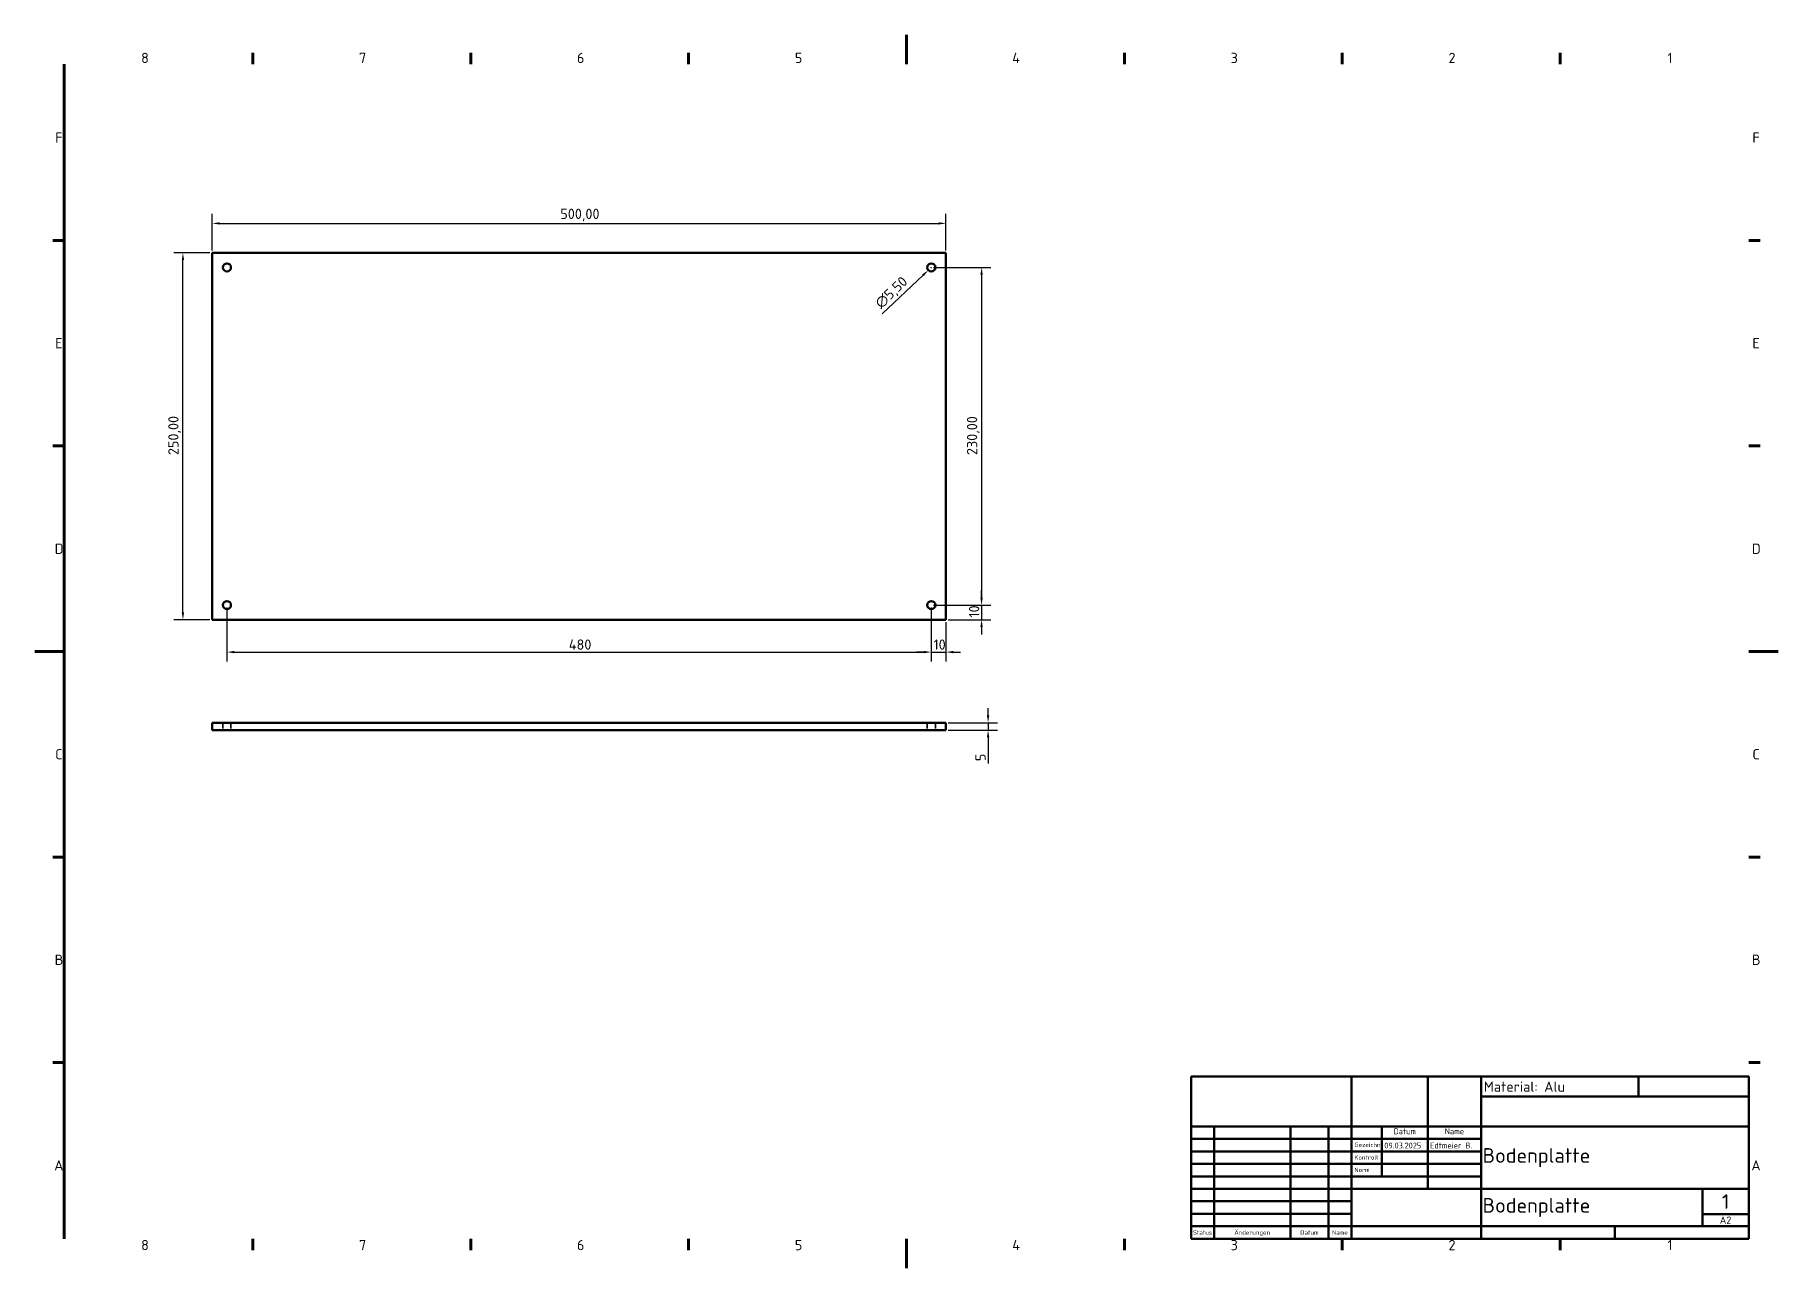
# Model space of a CAD drawing. Header units: millimetres. Extents: x 0 to 1188, y 0 to 840.
import ezdxf
from ezdxf.enums import TextEntityAlignment as Align

# ---------------------------------------------------------------- set-up
doc = ezdxf.new("R2010")
doc.units = ezdxf.units.MM
doc.header["$LTSCALE"] = 2
doc.linetypes.add('DASHED', pattern=[0.2067, 0.1654, -0.0413])
for name, color, linetype, lineweight in [('Bemaßung (ISO)', 7, 'Continuous', 25), ('Rahmen (ISO)', 7, 'Continuous', 70), ('Sichtbar (ISO)', 7, 'Continuous', 50), ('Symbol (ISO)', 7, 'Continuous', 25), ('Titel (ISO)', 7, 'Continuous', 50), ('Verdeckt (ISO)', 7, 'DASHED', 35)]:
    doc.layers.add(name, color=color, linetype=linetype, lineweight=lineweight)
doc.styles.add('Notiztext (DIN)', font='isocpeur.ttf')
doc.styles.add('Textstil11', font='isocpeur.ttf')
doc.styles.add('Textstil13', font='isocpeur.ttf')
doc.styles.add('Textstil14', font='isocpeur.ttf')
doc.styles.add('Textstil19', font='isocpeur.ttf')
doc.dimstyles.new('Standard (DIN)', dxfattribs={"dimscale": 2, "dimtxt": 3.5, "dimasz": 2.5, "dimexe": 3.175, "dimexo": 0.8, "dimgap": 0.8, "dimtad": 1, "dimrnd": 1e-08, "dimzin": 0, "dimtxsty": 'Notiztext (DIN)', "dimcen": 0.09, "dimdle": 10, "dimclrd": 256, "dimclre": 256, "dimclrt": 256, "dimadec": 0, "dimazin": 0, "dimtfac": 1, "dimtmove": 0, "dimatfit": 3, "dimfxl": 0, "dimtolj": 1, "dimtzin": 0, "dimlwd": -1, "dimlwe": -1, "dimarcsym": 0})

# ---------------------------------------------------------------- blocks, each defined once
blk = doc.blocks.new('Ränder Vorgaberahmen')
at = {"layer": 'Rahmen (ISO)'}
for p, q in [((74.25, 410), (74.25, 413.9)), ((148.5, 410), (148.5, 413.9)), ((222.75, 410), (222.75, 413.9)), ((371.25, 410), (371.25, 413.9)), ((445.5, 410), (445.5, 413.9)), ((519.75, 410), (519.75, 413.9)), ((10, 350), (6.1, 350)), ((584, 350), (587.9, 350)), ((10, 280), (6.1, 280)), ((584, 280), (587.9, 280)), ((10, 140), (6.1, 140)), ((584, 140), (587.9, 140)), ((10, 70), (6.1, 70)), ((584, 70), (587.9, 70)), ((74.25, 10), (74.25, 6.1)), ((148.5, 10), (148.5, 6.1)), ((222.75, 10), (222.75, 6.1)), ((371.25, 10), (371.25, 6.1)), ((445.5, 10), (445.5, 6.1)), ((519.75, 10), (519.75, 6.1))]:
    blk.add_line(p, q, dxfattribs=at)
at = {"layer": 'Rahmen (ISO)', "flags": 128}
for points in [[(297, 420), (297, 410)], [(10, 10), (10, 410)], [(0, 210), (10, 210)], [(594, 210), (584, 210)], [(297, 0), (297, 10)]]:
    blk.add_lwpolyline(points, dxfattribs=at)
at = {"layer": 'Rahmen (ISO)', "char_height": 3.5, "attachment_point": 7, "style": 'Notiztext (DIN)'}
for s, insert in [('8', (36.2, 410.4)), ('7', (110.45, 410.4)), ('6', (184.7, 410.4)), ('5', (258.95, 410.4)), ('4', (333.03, 410.4)), ('3', (407.45, 410.4)), ('2', (481.7, 410.4)), ('1', (556.3, 410.4)), ('F', (6.93, 383.25)), ('F', (585.23, 383.25)), ('E', (6.93, 313.25)), ('E', (585.23, 313.25)), ('D', (6.75, 243.25)), ('D', (585.05, 243.25)), ('C', (6.93, 173.25)), ('C', (585.23, 173.25)), ('B', (6.75, 103.25)), ('B', (585.05, 103.25)), ('A', (6.58, 33.25)), ('A', (584.88, 33.25)), ('8', (36.2, 6.1)), ('7', (110.45, 6.1)), ('6', (184.7, 6.1)), ('5', (258.95, 6.1)), ('4', (333.03, 6.1)), ('3', (407.45, 6.1)), ('2', (481.7, 6.1)), ('1', (556.3, 6.1))]:
    blk.add_mtext(s, dxfattribs=dict(at, insert=insert))
blk = doc.blocks.new('Schriftfelder DIN')
at = {"layer": 'Titel (ISO)'}
for p, q in [((288.4, 155.08), (98.4, 155.08)), ((98.4, 155.08), (98.4, 99.83)), ((153, 99.83), (153, 155.08)), ((179, 138.08), (179, 155.08)), ((197.2, 99.83), (197.2, 155.08)), ((250.8, 148.33), (250.8, 155.08)), ((288.4, 99.83), (288.4, 155.08)), ((197.2, 148.33), (288.4, 148.33)), ((98.4, 138.08), (288.4, 138.08)), ((106.2, 99.83), (106.2, 138.08)), ((132.2, 99.83), (132.2, 138.08)), ((145.2, 99.83), (145.2, 138.08)), ((163.4, 121.08), (163.4, 138.08)), ((179, 116.83), (179, 138.08)), ((98.4, 133.83), (153, 133.83)), ((153, 133.83), (197.2, 133.83)), ((98.4, 129.58), (153, 129.58)), ((98.4, 125.33), (153, 125.33)), ((153, 129.58), (197.2, 129.58)), ((153, 125.33), (197.2, 125.33)), ((98.4, 121.08), (153, 121.08)), ((153, 121.08), (197.2, 121.08)), ((98.4, 116.83), (153, 116.83)), ((153, 116.83), (288.4, 116.83)), ((272.6, 104.08), (272.6, 116.83)), ((98.4, 112.58), (153, 112.58)), ((153, 108.33), (98.4, 108.33)), ((272.6, 108.22), (288.4, 108.22)), ((98.4, 104.08), (153, 104.08)), ((153, 104.08), (197.2, 104.08)), ((197.2, 104.08), (288.4, 104.08)), ((242.8, 99.83), (242.8, 104.08)), ((98.4, 99.83), (288.4, 99.83))]:
    blk.add_line(p, q, dxfattribs=at)
at = {"layer": 'Titel (ISO)', "style": 'Textstil14'}
for s, p in [('Datum', (171.2, 134.83)), ('Name', (188.1, 134.83))]:
    blk.add_text(s, height=2, dxfattribs=at).set_placement(p, align=Align.BOTTOM_CENTER)
at = {"layer": 'Titel (ISO)', "style": 'Textstil13'}
for s, p in [('Gezeichn', (154, 130.58)), ('Kontroll', (154, 126.33)), ('Norm', (154, 122.08))]:
    blk.add_text(s, height=1.5, dxfattribs=at).set_placement(p, align=Align.BOTTOM_LEFT)
for s, p in [('Status', (102.3, 101.95)), ('Änderungen', (119.2, 101.95)), ('Datum', (138.7, 101.95)), ('Name', (149.1, 101.95))]:
    blk.add_text(s, height=1.5, dxfattribs=at).set_placement(p, align=Align.MIDDLE_CENTER)
at = {"layer": 'Titel (ISO)'}
for tag, p, height, style in [('ERSTELLUNGSDATUM_001', (164.2, 130.58), 2, 'Textstil14'), ('AUTOR_001', (179.8, 130.58), 2, 'Textstil14'), ('TITEL_001', (197.7, 125.7), 5, 'Textstil11'), ('BAUTEILNUMMER_001', (197.7, 108.7), 5, 'Textstil11'), ('Blattnummer_001', (279.25, 110.02), 5, 'Textstil11'), ('Blattgröße_001', (278.51, 104.9), 2.49, 'Textstil19')]:
    blk.add_attdef(tag, p, '', height=height, dxfattribs=dict(at, style=style))
at = {"layer": 'Titel (ISO)', "style": 'Textstil14'}
for tag, p in [('KONTROLLDATUM', (164.4, 126.33)), ('KONTROLLIERT_VON', (180, 126.33)), ('GENEHM.DAT._KONSTR.', (164.4, 122.08)), ('KONSTR._GEN._VON', (180, 122.08))]:
    blk.add_attdef(tag, text='', height=2, dxfattribs=at).set_placement(p, align=Align.BOTTOM_LEFT)
blk = doc.blocks.new('*D5')
at = {"layer": 'Bemaßung (ISO)'}
for p, q in [((120.9, 693.2), (120.9, 718)), ((620.9, 693.2), (620.9, 718)), ((125.9, 711.6), (615.9, 711.6))]:
    blk.add_line(p, q, dxfattribs=at)
for points in [[(125.9, 712.4), (125.9, 710.8), (120.9, 711.6)], [(615.9, 712.4), (615.9, 710.8), (620.9, 711.6)]]:
    blk.add_solid(points, dxfattribs=at)
at = {"layer": 'Defpoints', "color": 0}
for p in [(620.9, 711.6), (120.9, 691.6), (620.9, 691.6)]:
    blk.add_point(p, dxfattribs=at)
at = {"layer": 'Bemaßung (ISO)', "insert": (358.1, 721.6), "char_height": 7, "attachment_point": 1, "style": 'Notiztext (DIN)'}
blk.add_mtext('\\A1;500,00', dxfattribs=at)
blk = doc.blocks.new('*D6')
at = {"layer": 'Bemaßung (ISO)'}
for p, q in [((119.3, 691.6), (94.6, 691.6)), ((100.9, 446.6), (100.9, 686.6)), ((119.3, 441.6), (94.6, 441.6))]:
    blk.add_line(p, q, dxfattribs=at)
for points in [[(100.1, 686.6), (101.7, 686.6), (100.9, 691.6)], [(100.1, 446.6), (101.7, 446.6), (100.9, 441.6)]]:
    blk.add_solid(points, dxfattribs=at)
at = {"layer": 'Defpoints', "color": 0}
for p in [(100.9, 691.6), (120.9, 691.6), (120.9, 441.6)]:
    blk.add_point(p, dxfattribs=at)
at = {"layer": 'Bemaßung (ISO)', "insert": (90.9, 553.8), "char_height": 7, "attachment_point": 1, "rotation": 90, "style": 'Notiztext (DIN)'}
blk.add_mtext('\\A1;250,00', dxfattribs=at)
blk = doc.blocks.new('*D7')
at = {"layer": 'Bemaßung (ISO)'}
for p, q in [((612.5, 681.6), (651.5, 681.6)), ((645.2, 676.6), (645.2, 456.6)), ((612.5, 451.6), (651.5, 451.6))]:
    blk.add_line(p, q, dxfattribs=at)
for points in [[(644.3, 676.6), (646, 676.6), (645.2, 681.6)], [(644.3, 456.6), (646, 456.6), (645.2, 451.6)]]:
    blk.add_solid(points, dxfattribs=at)
at = {"layer": 'Defpoints', "color": 0}
for p in [(610.9, 681.6), (610.9, 451.6), (645.2, 451.6)]:
    blk.add_point(p, dxfattribs=at)
at = {"layer": 'Bemaßung (ISO)', "insert": (635.2, 553.8), "char_height": 7, "attachment_point": 1, "rotation": 90, "style": 'Notiztext (DIN)'}
blk.add_mtext('\\A1;230,00', dxfattribs=at)
blk = doc.blocks.new('*D8')
at = {"layer": 'Bemaßung (ISO)'}
for p, q in [((130.9, 450), (130.9, 413.3)), ((610.9, 450), (610.9, 413.3)), ((135.9, 419.6), (605.9, 419.6))]:
    blk.add_line(p, q, dxfattribs=at)
for points in [[(135.9, 420.4), (135.9, 418.8), (130.9, 419.6)], [(605.9, 420.4), (605.9, 418.8), (610.9, 419.6)]]:
    blk.add_solid(points, dxfattribs=at)
at = {"layer": 'Defpoints', "color": 0}
for p in [(130.9, 451.6), (610.9, 451.6), (610.9, 419.6)]:
    blk.add_point(p, dxfattribs=at)
at = {"layer": 'Bemaßung (ISO)', "insert": (363.9, 428.2), "char_height": 7, "attachment_point": 1, "style": 'Notiztext (DIN)'}
blk.add_mtext('\\A1;480', dxfattribs=at)
blk = doc.blocks.new('*D9')
at = {"layer": 'Bemaßung (ISO)'}
for p, q in [((610.9, 450), (610.9, 413.3)), ((620.9, 440), (620.9, 413.3)), ((605.9, 419.6), (600.9, 419.6)), ((610.9, 419.6), (620.9, 419.6)), ((625.9, 419.6), (630.9, 419.6))]:
    blk.add_line(p, q, dxfattribs=at)
for points in [[(605.9, 420.4), (605.9, 418.8), (610.9, 419.6)], [(625.9, 420.4), (625.9, 418.8), (620.9, 419.6)]]:
    blk.add_solid(points, dxfattribs=at)
at = {"layer": 'Defpoints', "color": 0}
for p in [(610.9, 451.6), (620.9, 441.6), (620.9, 419.6)]:
    blk.add_point(p, dxfattribs=at)
at = {"layer": 'Bemaßung (ISO)', "insert": (612.4, 428.2), "char_height": 7, "attachment_point": 1, "style": 'Notiztext (DIN)'}
blk.add_mtext('\\A1;10', dxfattribs=at)
blk = doc.blocks.new('*D10')
at = {"layer": 'Bemaßung (ISO)'}
for p, q in [((612.5, 451.6), (651.5, 451.6)), ((645.2, 456.6), (645.2, 461.6)), ((645.2, 451.6), (645.2, 441.6)), ((622.5, 441.6), (651.5, 441.6)), ((645.2, 436.6), (645.2, 431.6))]:
    blk.add_line(p, q, dxfattribs=at)
for points in [[(644.3, 456.6), (646, 456.6), (645.2, 451.6)], [(644.3, 436.6), (646, 436.6), (645.2, 441.6)]]:
    blk.add_solid(points, dxfattribs=at)
at = {"layer": 'Defpoints', "color": 0}
for p in [(610.9, 451.6), (620.9, 441.6), (645.2, 441.6)]:
    blk.add_point(p, dxfattribs=at)
at = {"layer": 'Bemaßung (ISO)', "insert": (636.6, 443.1), "char_height": 7, "attachment_point": 1, "rotation": 90, "style": 'Notiztext (DIN)'}
blk.add_mtext('\\A1;10', dxfattribs=at)
blk = doc.blocks.new('*D11')
at = {"layer": 'Bemaßung (ISO)'}
for p, q in [((610.7, 681.6), (611.1, 681.6)), ((610.9, 681.4), (610.9, 681.8)), ((577.4, 650), (605.3, 676.3))]:
    blk.add_line(p, q, dxfattribs=at)
blk.add_solid([(604.7, 676.9), (605.8, 675.7), (608.9, 679.7)], dxfattribs=at)
at = {"layer": 'Defpoints', "color": 0}
for p in [(608.9, 679.7), (612.9, 683.5)]:
    blk.add_point(p, dxfattribs=at)
at = {"layer": 'Bemaßung (ISO)', "insert": (571.7, 658.4), "char_height": 7, "attachment_point": 1, "rotation": 43.2969, "style": 'Notiztext (DIN)'}
blk.add_mtext('\\A1;∅5,50', dxfattribs=at)
blk = doc.blocks.new('*D12')
at = {"layer": 'Bemaßung (ISO)'}
for p, q in [((649.6, 376.5), (649.6, 381.5)), ((622.5, 371.5), (656, 371.5)), ((649.6, 371.5), (649.6, 366.5)), ((622.5, 366.5), (656, 366.5)), ((649.6, 361.5), (649.6, 343.7))]:
    blk.add_line(p, q, dxfattribs=at)
for points in [[(648.8, 376.5), (650.4, 376.5), (649.6, 371.5)], [(648.8, 361.5), (650.4, 361.5), (649.6, 366.5)]]:
    blk.add_solid(points, dxfattribs=at)
at = {"layer": 'Defpoints', "color": 0}
for p in [(620.9, 371.5), (620.9, 366.5), (649.6, 366.5)]:
    blk.add_point(p, dxfattribs=at)
at = {"layer": 'Bemaßung (ISO)', "insert": (641, 345.3), "char_height": 7, "attachment_point": 1, "rotation": 90, "style": 'Notiztext (DIN)'}
blk.add_mtext('\\A1;5', dxfattribs=at)

msp = doc.modelspace()

# ---------------------------------------------------------------- linework, layer by layer
at = {"layer": 'Sichtbar (ISO)'}
for p, q in [((120.91, 441.602), (120.91, 691.602)), ((120.91, 691.602), (620.91, 691.602)), ((620.91, 691.602), (620.91, 441.602)), ((620.91, 441.602), (120.91, 441.602)), ((120.91, 371.508), (120.91, 366.508)), ((620.91, 371.508), (120.91, 371.508)), ((620.91, 371.508), (620.91, 366.508)), ((120.91, 366.508), (620.91, 366.508))]:
    msp.add_line(p, q, dxfattribs=at)
for centre in [(130.91, 681.602), (610.91, 681.602), (130.91, 451.602), (610.91, 451.602)]:
    msp.add_circle(centre, 2.75, dxfattribs=at)
at = {"layer": 'Verdeckt (ISO)', "ltscale": 4.761642}
for p, q in [((128.16, 371.508), (128.16, 366.508)), ((133.66, 371.508), (133.66, 366.508)), ((608.16, 371.508), (608.16, 366.508)), ((613.66, 371.508), (613.66, 366.508))]:
    msp.add_line(p, q, dxfattribs=at)

# ---------------------------------------------------------------- block references
at = {"xscale": 2, "yscale": 2, "zscale": 2}
msp.add_blockref('Ränder Vorgaberahmen', (0, 0), dxfattribs=at)
msp.add_blockref('Schriftfelder DIN', (591.198, -179.656), dxfattribs=at).add_auto_attribs({'Blattnummer_001': '1', 'Blattgröße_001': 'A2', 'TITEL_001': 'Bodenplatte', 'BAUTEILNUMMER_001': 'Bodenplatte', 'ERSTELLUNGSDATUM_001': '09.03.2025', 'AUTOR_001': 'Edtmeier B.'})

# ---------------------------------------------------------------- texts
at = {"layer": 'Symbol (ISO)', "insert": (987.377, 127.106), "char_height": 7, "width": 54.57792, "attachment_point": 1, "style": 'Notiztext (DIN)'}
msp.add_mtext('\\fISOCPEUR|b0|i0;Material: Alu', dxfattribs=at)

# ---------------------------------------------------------------- dimensions: what is measured, and where the dimension line sits
at = {"layer": 'Bemaßung (ISO)'}
for base, p1, p2, angle, override, picture, middle in [((620.91, 711.602), (120.91, 691.602), (620.91, 691.602), 180, {"dimgap": 0.8, "dimdec": 2, "dimtol": 0, "dimlim": 0, "dimtp": 0, "dimtm": 0, "dimtdec": 2, "dimtofl": 0, "dimatfit": 1}, '*D5', (370.91, 711.602)), ((100.91, 691.602), (120.91, 441.602), (120.91, 691.602), 90, {"dimgap": 0.8, "dimdec": 2, "dimtol": 0, "dimlim": 0, "dimtp": 0, "dimtm": 0, "dimtdec": 2, "dimtofl": 0, "dimatfit": 1}, '*D6', (100.91, 566.602)), ((645.151, 451.602), (610.91, 681.602), (610.91, 451.602), 90, {"dimgap": 0.8, "dimdec": 2, "dimtol": 0, "dimlim": 0, "dimtp": 0, "dimtm": 0, "dimtdec": 2, "dimtofl": 0, "dimatfit": 1}, '*D7', (645.151, 566.602)), ((610.91, 419.602), (130.91, 451.602), (610.91, 451.602), 180, {"dimgap": 0.8, "dimdec": 0, "dimtol": 0, "dimlim": 0, "dimtp": 0, "dimtm": 0, "dimtdec": 2, "dimtofl": 0, "dimatfit": 1}, '*D8', (370.91, 419.602)), ((620.91, 419.602), (610.91, 451.602), (620.91, 441.602), 180, {"dimgap": 0.8, "dimdec": 0, "dimtol": 0, "dimlim": 0, "dimtp": 0, "dimtm": 0, "dimtdec": 2, "dimtofl": 1, "dimatfit": 1}, '*D9', (615.91, 419.602)), ((645.151, 441.602), (610.91, 451.602), (620.91, 441.602), 90, {"dimgap": 0.8, "dimdec": 0, "dimtol": 0, "dimlim": 0, "dimtp": 0, "dimtm": 0, "dimtdec": 2, "dimtofl": 1, "dimatfit": 1}, '*D10', (645.151, 446.602)), ((649.601, 366.508), (620.91, 371.508), (620.91, 366.508), 90, {"dimgap": 0.8, "dimdec": 0, "dimtol": 0, "dimlim": 0, "dimtp": 0, "dimtm": 0, "dimtdec": 2, "dimtofl": 1, "dimatfit": 1}, '*D12', (649.601, 347.033))]:
    dim = msp.add_linear_dim(base=base, p1=p1, p2=p2, angle=angle, dimstyle='Standard (DIN)', override=override, dxfattribs=at)
    dim.commit()
    dim.dimension.update_dxf_attribs({"geometry": picture, "text_midpoint": middle, "dimtype": 160})
dim = msp.add_diameter_dim_2p(p1=(612.911, 683.488), p2=(608.908, 679.716), dimstyle='Standard (DIN)', override={"dimgap": 0.8, "dimdec": 2, "dimlfac": 1, "dimtol": 0, "dimlim": 0, "dimtp": 0, "dimtm": 0, "dimtdec": 2, "dimtofl": 0}, dxfattribs=at)
dim.commit()
dim.dimension.update_dxf_attribs({"geometry": '*D11', "text_midpoint": (586.566, 658.664), "dimtype": 163})

doc.saveas('drawing.dxf')
